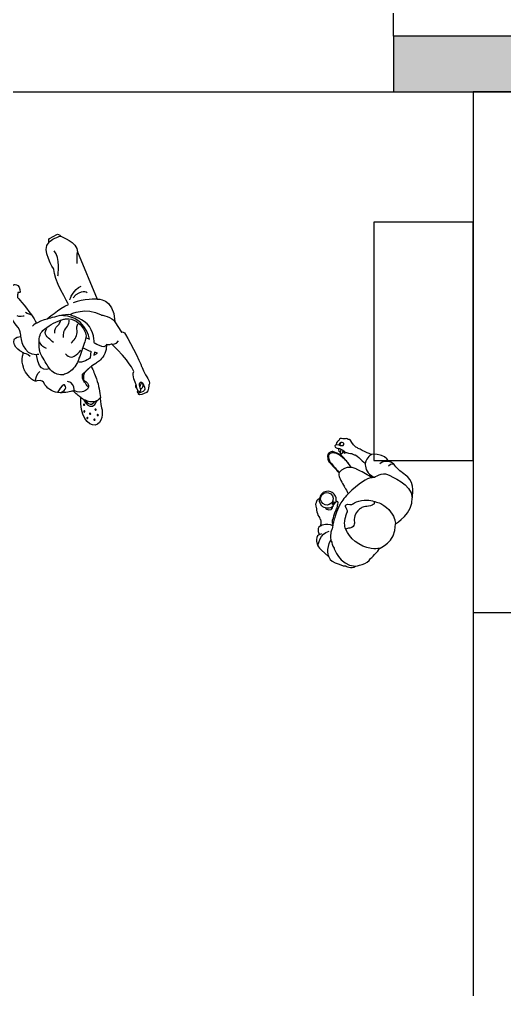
# Model space of a CAD drawing. Header units: millimetres. Extents: x 13722 to 114356, y -17117 to 61088.
# Drawn here: x 67890 to 70332, y 52646 to 57529 of the extents above; entities that cross this region are included whole.
import ezdxf

# ---------------------------------------------------------------- set-up
doc = ezdxf.new("R2010")
doc.units = ezdxf.units.MM
for name, color, linetype in [('01', 3, 'Continuous'), ('02', 250, 'Continuous'), ('03', 8, 'Continuous'), ('Toffu_Outline', 8, 'Continuous')]:
    doc.layers.add(name, color=color, linetype=linetype)

msp = doc.modelspace()

# ---------------------------------------------------------------- hatches: boundary and pattern name
at = {"layer": '01'}
h = msp.add_hatch(dxfattribs=at)
h.set_pattern_fill('ANGLE', color=256)
h.set_pattern_definition([(0, (-19358.1374, 55669.144), (0, 6.985), [5.08, -1.905]), (90, (-19358.1374, 55669.144), (-6.985, 4e-16), [5.08, -1.905])])
h.paths.add_polyline_path([(69773.8, 57445), (69773.8, 57165), (83214.7, 57165), (83214.7, 57445)])
at = {"layer": '01', "lineweight": -2, "true_color": 0x999b37}
h = msp.add_hatch(dxfattribs=at)
h.set_pattern_fill('AR-SAND', color=55, scale=5)
h.set_pattern_definition([(37.5, (-19358.14, 55669.14), (-8.00016, 244.7066), [0, -193.04, 0, -215.9, 0, -206.375]), (7.5, (-19358.14, 55669.14), (224.7616, 358.4126), [0, -104.14, 0, -173.99, 0, -66.675]), (327.5, (-19514.35, 55669.14), (395.4962, 0.7186), [0, -63.5, 0, -228.6, 0, -298.45]), (317.5, (-19514.35, 55669.14), (381.7782, 111.4647), [0, -31.75, 0, -149.86, 0, -171.45])])
h.paths.add_polyline_path([(70453.8, 46925), (70453.8, 44706.3), (72599.6, 43985), (76293.8, 43985), (76293.8, 46925)], flags=17)
h.paths.add_polyline_path([(70453.8, 56885), (70453.8, 54825), (72903.8, 54825), (72903.8, 56885)], flags=17)
h.paths.add_polyline_path([(79063.8, 48295), (79063.8, 46455), (81313.8, 46455), (81313.8, 48295)], flags=17)
h.paths.add_polyline_path([(66994.8, 54545, 0.409585), (64324.8, 57165), (62204.1, 57165), (62204.1, 41905), (62204.1, 40905), (83214.7, 40905), (83214.7, 57165), (77183.8, 57165), (77183.8, 54545), (78783.8, 54545), (78783.8, 52975), (81593.8, 52975), (81593.8, 48575), (81593.8, 46175), (81593.8, 41905), (72553.8, 41905), (64324.8, 44405), (64324.8, 47105), (64324.8, 49485), (66994.8, 49485)])

# ---------------------------------------------------------------- linework, layer by layer
at = {"layer": '01'}
for points in [[(69773.8, 57165), (83214.7, 57165), (83214.7, 57445), (69773.8, 57445)], [(70173.8, 54545), (73183.8, 54545), (73183.8, 57165), (70173.8, 57165)]]:
    msp.add_lwpolyline(points, close=True, dxfattribs=at)
at = {"layer": '02'}
msp.add_lwpolyline([(69673.8, 55309.7), (70173.8, 55309.7), (70173.8, 56509.7), (69673.8, 56509.7)], close=True, dxfattribs=at)
at = {"layer": '03'}
for p, q in [((69773.8, 57445), (69773.8, 58745)), ((64324.8, 57165), (70173.8, 57165)), ((70173.8, 54545), (70173.8, 47205))]:
    msp.add_line(p, q, dxfattribs=at)
at = {"layer": 'Toffu_Outline'}
for points in [[(68265.6, 55839.2), (68283, 55848.9), (68267.8, 55854.6), (68265.6, 55839.2)], [(68481.8, 55673.2), (68477.2, 55692.6)]]:
    msp.add_lwpolyline(points, dxfattribs=at)
for points, knots in [([(67951, 56041.7), (67959.8, 56028.9), (67968.4, 56015.3), (67976.3, 56001.3), (67976.3, 56001.3), (68016.8, 56022.4), (68029.5, 56022.2), (68029.5, 56022.2), (68087.2, 56072.1), (68136.9, 56095.2), (68136.9, 56095.2), (68061.4, 56226.4), (68063.8, 56271.2), (68063.8, 56271.2), (67997.1, 56371.5), (68039.6, 56408.9), (68039.6, 56408.9), (68033.9, 56419.1), (68042.3, 56427.2), (68042.3, 56427.2), (68078.7, 56447.6), (68078.7, 56447.6), (68078.7, 56447.6), (68093.7, 56449.4), (68098.7, 56437.7), (68098.7, 56437.7), (68180.5, 56408.2), (68183, 56359.9), (68183, 56359.9), (68281.4, 56120.9), (68281.4, 56120.9), (68281.4, 56120.9), (68362.3, 56133.3), (68371.3, 56007.7), (68371.3, 56007.7), (68404.8, 55954.6), (68404.8, 55954.6), (68404.8, 55954.6), (68409.6, 55959.6), (68418.6, 55951.7), (68427.7, 55943.8), (68503.3, 55797.4), (68505.1, 55783.1), (68505.1, 55783.1), (68522.3, 55743.5), (68536.5, 55722.2), (68550.7, 55700.9), (68541.7, 55690.2), (68541.7, 55690.2), (68541.7, 55690.2), (68542.1, 55657.8), (68529.2, 55651.1), (68516.3, 55644.5), (68494.6, 55635.2), (68490.9, 55641.8), (68490.9, 55641.8), (68489, 55643.9), (68491.5, 55647.6), (68491.5, 55647.6), (68479, 55649.4), (68486.8, 55661.4), (68486.8, 55661.4), (68481.8, 55673.2), (68481.8, 55673.2), (68481.8, 55673.2), (68473.4, 55675.3), (68476.4, 55685), (68476.4, 55685), (68477.7, 55689.1), (68477.2, 55692.6), (68477, 55693.6), (68476.8, 55694.5), (68476.3, 55695.3), (68474.2, 55699.1), (68454.3, 55738.7), (68466.3, 55757.6), (68466.3, 55757.6), (68442.2, 55815.2), (68354.7, 55895.4), (68354.7, 55895.4), (68333.4, 55888), (68327.8, 55892.9), (68328.3, 55884.8), (68328.1, 55872), (68323.4, 55857.5), (68314.3, 55828.9), (68293.7, 55811.7), (68284, 55803.8), (68275.5, 55797), (68277.3, 55800.1), (68253.3, 55783.3), (68253.3, 55783.3), (68253.3, 55783.2), (68253.3, 55783.2), (68253.3, 55783.2), (68253.2, 55783.2), (68253.2, 55783.2)], [0, 0, 0, 0, 1, 1, 1, 2, 2, 2, 3, 3, 3, 4, 4, 4, 5, 5, 5, 6, 6, 6, 7, 7, 7, 8, 8, 8, 9, 9, 9, 10, 10, 10, 11, 11, 11, 12, 12, 12, 13, 13, 13, 14, 14, 14, 15, 15, 15, 16, 16, 16, 17, 17, 17, 18, 18, 18, 19, 19, 19, 20, 20, 20, 21, 21, 21, 22, 22, 22, 23, 23, 23, 24, 24, 24, 25, 25, 25, 26, 26, 26, 27, 27, 27, 28, 28, 28, 29, 29, 29, 30, 30, 30, 31, 31, 31, 32, 32, 32, 32]), ([(68159.8, 55659), (68148.2, 55655.6), (68122.3, 55649.1), (68094.7, 55650.6), (68090.2, 55650.9), (68085.7, 55651.3), (68081.3, 55652), (68054.3, 55656.2), (68027.7, 55669.6), (68012.8, 55702.1), (68012.8, 55702.1), (68004.3, 55717.2), (67977.2, 55709.7), (67974.9, 55709.1), (67972.5, 55709), (67970, 55709.3), (67944.6, 55712.2), (67916.6, 55762.2), (67916.6, 55762.2), (67916.6, 55762.2), (67892.5, 55808.3), (67910.8, 55850.6), (67910.8, 55850.6), (67850.2, 55878.6), (67864.4, 55918.6), (67864.4, 55918.6), (67868.5, 55933.1), (67896, 55933.2), (67896, 55933.2), (67903.6, 55956.5), (67874.6, 55990), (67845.6, 56023.4), (67848.9, 56047), (67848.9, 56047), (67832, 56077.8), (67820.3, 56100.4), (67819.3, 56103.6), (67818.4, 56106.6), (67818.6, 56109.4), (67818.6, 56109.4), (67818.6, 56110.8), (67818.9, 56111.9), (67818.9, 56112.1), (67820.4, 56118.3), (67795, 56138.4), (67797.1, 56151.7), (67797.4, 56153.4), (67798.2, 56155.8), (67801.1, 56158.5), (67801.6, 56160.1), (67802.6, 56162.6), (67804.7, 56164.9), (67808.4, 56169.2), (67813.1, 56170.4), (67814.8, 56170.8), (67816.8, 56173.7), (67818.9, 56175.4), (67820.4, 56176.5), (67824.9, 56179.7), (67827.8, 56178.9), (67835.4, 56182.4), (67839.6, 56184.3), (67838.8, 56184.5), (67842.6, 56186.1), (67848.7, 56188.7), (67850, 56187.7), (67855.6, 56190), (67861.3, 56192.4), (67861.4, 56193.8), (67865.4, 56194.7), (67865.4, 56194.7), (67870.4, 56195.8), (67876.3, 56194), (67885.1, 56191.4), (67893, 56176.7), (67894.3, 56157.1), (67893.7, 56156.4), (67892.9, 56155.6), (67891.8, 56155), (67887.5, 56152.7), (67882.7, 56155), (67882, 56155.3), (67881.5, 56146.9), (67881, 56138.4), (67880.5, 56129.9), (67880.5, 56129.9), (67916.8, 56091.5), (67950.9, 56041.7)], [0, 0, 0, 0, 1, 1, 1, 2, 2, 2, 3, 3, 3, 4, 4, 4, 5, 5, 5, 6, 6, 6, 7, 7, 7, 8, 8, 8, 9, 9, 9, 10, 10, 10, 11, 11, 11, 12, 12, 12, 13, 13, 13, 14, 14, 14, 15, 15, 15, 16, 16, 16, 17, 17, 17, 18, 18, 18, 19, 19, 19, 20, 20, 20, 21, 21, 21, 22, 22, 22, 23, 23, 23, 24, 24, 24, 25, 25, 25, 26, 26, 26, 27, 27, 27, 28, 28, 28, 29, 29, 29, 29]), ([(68327.8, 55892.9), (68327.8, 55892.9), (68320.4, 55876.4), (68304.9, 55882.6), (68289.4, 55888.9), (68267.3, 55900.6), (68267.3, 55900.6), (68267.3, 55900.6), (68267.9, 55963.2), (68230.7, 55996.9), (68193.6, 56030.6), (68156.1, 56037.2), (68156.1, 56037.2), (68156.1, 56037.2), (68146.3, 56044.4), (68146.3, 56044.4), (68146.3, 56044.4), (68225, 56085.9), (68301.2, 56042.1), (68301.2, 56042.1), (68359.4, 56031.2), (68371.3, 56007.7)], [0, 0, 0, 0, 1, 1, 1, 2, 2, 2, 3, 3, 3, 4, 4, 4, 5, 5, 5, 6, 6, 6, 7, 7, 7, 7]), ([(67951, 56041.7), (67951, 56041.7), (67951, 56041.7), (67950.9, 56041.7), (67949.7, 56042), (67929.7, 56046.4), (67920.9, 56054.8)], [0, 0, 0, 0, 1, 1, 1, 2, 2, 2, 2]), ([(68098.1, 56015.7), (68065, 56004.6), (68034.2, 55986.5), (68008.6, 55962.8), (68005.5, 55960), (68002.4, 55957), (68000.1, 55953.6), (67997.2, 55949.3), (67995.4, 55944.4), (67993.9, 55939.5), (67987.5, 55916.9), (67988.6, 55892.9), (67991.4, 55869.6), (67992.1, 55863.4), (67993, 55857.1), (67995.1, 55851.1), (67995.4, 55850.2), (67995.8, 55849.2), (67996.2, 55848.3), (67998.2, 55843.3), (68001, 55838.7), (68003.7, 55834.1), (68010.9, 55821.8), (68018.2, 55809.6), (68025.4, 55797.3), (68030.4, 55788.9), (68035.6, 55780.2), (68041.6, 55772.4), (68048.7, 55763), (68057, 55754.9), (68067.3, 55749.5), (68075.4, 55745.3), (68086, 55741.4), (68096.3, 55740.2), (68101.9, 55739.6), (68107.5, 55739.8), (68112.4, 55741.3), (68116, 55742.4), (68119.5, 55743.6), (68123, 55745.1), (68147.2, 55755.2), (68167.8, 55774.1), (68179.6, 55797.6), (68181.3, 55801), (68182.8, 55804.4), (68184.2, 55807.9), (68186.3, 55813.1), (68188.2, 55818.3), (68190.1, 55823.6), (68194.8, 55836.9), (68199.5, 55850.1), (68204.2, 55863.4), (68206, 55868.4), (68207.8, 55873.4), (68209.5, 55878.4), (68211.9, 55885.2), (68214.3, 55892), (68216.7, 55898.7), (68220.2, 55908.6), (68223.7, 55918.8), (68225, 55929.1), (68225.5, 55933.9), (68225.5, 55938.9), (68224.8, 55943.8), (68223.3, 55954.2), (68218.3, 55963.8), (68212.6, 55972.6), (68203, 55987.4), (68190.9, 56000.8), (68176, 56010.2), (68161.1, 56019.6), (68143.2, 56024.7), (68125.7, 56022.7), (68120, 56022), (68114.4, 56020.6), (68108.9, 56019.1), (68105.3, 56018), (68101.7, 56016.9), (68098.1, 56015.7)], [0, 0, 0, 0, 1, 1, 1, 2, 2, 2, 3, 3, 3, 4, 4, 4, 5, 5, 5, 6, 6, 6, 7, 7, 7, 8, 8, 8, 9, 9, 9, 10, 10, 10, 11, 11, 11, 12, 12, 12, 13, 13, 13, 14, 14, 14, 15, 15, 15, 16, 16, 16, 17, 17, 17, 18, 18, 18, 19, 19, 19, 20, 20, 20, 21, 21, 21, 22, 22, 22, 23, 23, 23, 24, 24, 24, 25, 25, 25, 26, 26, 26, 26]), ([(68029.5, 56022.2), (68029.5, 56022.2), (68059.6, 56031.7), (68089.9, 56038.5), (68112.8, 56043.7), (68135.8, 56047.4), (68146.3, 56044.4)], [0, 0, 0, 0, 1, 1, 1, 2, 2, 2, 2]), ([(68069.1, 55950.9), (68069.2, 55950.3), (68068.3, 55950.9), (68068.3, 55951.5), (68068.4, 55959.3), (68068.6, 55967.3), (68072, 55974.4), (68076.1, 55982.8), (68084.3, 55988.5), (68089.6, 55996.2), (68093.7, 56002.1), (68096, 56008.9), (68098.1, 56015.7), (68098.2, 56015.9), (68098.2, 56016.2), (68098.3, 56016.5)], [0, 0, 0, 0, 1, 1, 1, 2, 2, 2, 3, 3, 3, 4, 4, 4, 5, 5, 5, 5]), ([(68225, 55929.1), (68225, 55929.1), (68242.9, 55920.8), (68242.9, 55920.8), (68242.9, 55920.8), (68219.7, 56049.1), (68089.9, 56038.5)], [0, 0, 0, 0, 1, 1, 1, 2, 2, 2, 2]), ([(68112.5, 55929.2), (68112.1, 55938.4), (68111.7, 55947.9), (68114.5, 55956.7), (68117.8, 55967.2), (68125.3, 55975.8), (68131.4, 55984.9), (68137.6, 55994.1), (68142.7, 56005.1), (68140.3, 56015.9)], [0, 0, 0, 0, 1, 1, 1, 2, 2, 2, 3, 3, 3, 3]), ([(68061.7, 55902.6), (68054.2, 55911.1), (68044.4, 55917.2), (68036, 55924.8), (68027.6, 55932.5), (68020.3, 55942.7), (68020.6, 55954), (68020.8, 55961), (68023.9, 55967.6), (68027.7, 55973.5)], [0, 0, 0, 0, 1, 1, 1, 2, 2, 2, 3, 3, 3, 3]), ([(68150.1, 55899.5), (68165.3, 55914), (68179.2, 55932), (68180.5, 55952.9), (68181, 55960.5), (68179.8, 55968.1), (68179.6, 55975.7), (68179.4, 55983.3), (68180.3, 55991.2), (68184.5, 55997.6)], [0, 0, 0, 0, 1, 1, 1, 2, 2, 2, 3, 3, 3, 3]), ([(67896, 55933.2), (67896, 55933.2), (67906.4, 55838.2), (67975.6, 55843.3), (67979.7, 55843.6), (67983.9, 55844.3), (67988.4, 55845.3)], [0, 0, 0, 0, 1, 1, 1, 2, 2, 2, 2]), ([(68026.1, 55872.5), (68023.7, 55873.8), (68021.4, 55875), (68019.1, 55876.3), (68015.5, 55878.4), (68011.9, 55880.6), (68008.7, 55883.3), (68001.2, 55889.4), (67995.5, 55897.6), (67992.4, 55906.7)], [0, 0, 0, 0, 1, 1, 1, 2, 2, 2, 3, 3, 3, 3]), ([(68121.9, 55846.3), (68130.6, 55837.9), (68141, 55829), (68153, 55830.2), (68157.7, 55830.7), (68162.1, 55832.7), (68166.3, 55835), (68179.5, 55842.3), (68191.2, 55852.7), (68200, 55865)], [0, 0, 0, 0, 1, 1, 1, 2, 2, 2, 3, 3, 3, 3]), ([(68209.5, 55878.4), (68209.5, 55878.4), (68244, 55856.5), (68249.7, 55859.2), (68249.7, 55859.2), (68245.5, 55823.6), (68245.5, 55823.6), (68245.5, 55823.6), (68203.5, 55795.1), (68184.2, 55807.9)], [0, 0, 0, 0, 1, 1, 1, 2, 2, 2, 3, 3, 3, 3]), ([(68253.3, 55783.3), (68252.8, 55783), (68252.3, 55782.6), (68251.9, 55782.3), (68249, 55780.3), (68244.6, 55777.2), (68239.6, 55773), (68236.5, 55770.5), (68233.1, 55767.4), (68229.7, 55763.9), (68225.8, 55760), (68222, 55755.6), (68218.4, 55750.7), (68216.5, 55748), (68214.4, 55745.9), (68213.7, 55742.7), (68213, 55739.4), (68212.4, 55734.8), (68212.2, 55728.6), (68212, 55724.3), (68211.9, 55719.1), (68212, 55713), (68229.9, 55706.3), (68240.1, 55690.8), (68237.7, 55678.1), (68234.6, 55661.5), (68211.1, 55656.3), (68205.6, 55655.1), (68186.9, 55651.1), (68171.4, 55658.4), (68166.3, 55661.1), (68166.3, 55661.1), (68164, 55660.3), (68159.8, 55659)], [0, 0, 0, 0, 1, 1, 1, 2, 2, 2, 3, 3, 3, 4, 4, 4, 5, 5, 5, 6, 6, 6, 7, 7, 7, 8, 8, 8, 9, 9, 9, 10, 10, 10, 11, 11, 11, 11]), ([(68252.1, 55781.7), (68261.2, 55764), (68270.3, 55743.3), (68278.3, 55720), (68290.2, 55685.6), (68293.8, 55652.3), (68297.5, 55625.6), (68297.5, 55625.6), (68296.1, 55595.1), (68303.8, 55574.2), (68311.5, 55553.3), (68308.5, 55493.2), (68271.6, 55487.5), (68234.7, 55481.8), (68194.2, 55537.8), (68199.1, 55626.1), (68193.2, 55630.7), (68187.2, 55635.7), (68181.1, 55640.9), (68173.9, 55647.2), (68167.2, 55653.3), (68160.8, 55659.3)], [0, 0, 0, 0, 1, 1, 1, 2, 2, 2, 3, 3, 3, 4, 4, 4, 5, 5, 5, 6, 6, 6, 7, 7, 7, 7]), ([(68237.7, 55678.1), (68229.6, 55688.7), (68223, 55697.5), (68218.3, 55703.8), (68214.5, 55708.9), (68213.3, 55710.5), (68212, 55713), (68210.2, 55716.4), (68208.9, 55719.9), (68208.2, 55723.3), (68206.3, 55731), (68206.8, 55738.4), (68207.7, 55743.9), (68215, 55750.6), (68222.4, 55757.2), (68229.7, 55763.9), (68233, 55767), (68236.3, 55770), (68239.6, 55773), (68239.8, 55773.2), (68240.1, 55773.4), (68240.2, 55773.6)], [0, 0, 0, 0, 1, 1, 1, 2, 2, 2, 3, 3, 3, 4, 4, 4, 5, 5, 5, 6, 6, 6, 7, 7, 7, 7]), ([(68094.7, 55650.6), (68094.7, 55650.6), (68141.4, 55667.6), (68116.4, 55690.9), (68116.4, 55690.9), (68100.6, 55689.9), (68081.3, 55652)], [0, 0, 0, 0, 1, 1, 1, 2, 2, 2, 2]), ([(68166.3, 55661.1), (68166.3, 55661.1), (68166.4, 55663.5), (68166, 55667.2), (68164.8, 55679.2), (68159.2, 55704.9), (68132.9, 55706.5)], [0, 0, 0, 0, 1, 1, 1, 2, 2, 2, 2]), ([(68486.8, 55661.4), (68486.8, 55661.4), (68496.7, 55645.3), (68501.9, 55665.1), (68501.9, 55665.1), (68501.2, 55666.9), (68500.3, 55669.6), (68499.2, 55672.8), (68497.7, 55677.5), (68496.6, 55682.3), (68494.5, 55691.4), (68493.8, 55701.2), (68499.1, 55703.6), (68500.7, 55704.3), (68502.5, 55704.1), (68504.2, 55703.1), (68506.6, 55701.8), (68509.1, 55699.2), (68511.4, 55695.8), (68518.2, 55685.7), (68523.2, 55669), (68519.3, 55662.8), (68514, 55654.3), (68494.8, 55651.6), (68491.5, 55647.6)], [0, 0, 0, 0, 1, 1, 1, 2, 2, 2, 3, 3, 3, 4, 4, 4, 5, 5, 5, 6, 6, 6, 7, 7, 7, 8, 8, 8, 8]), ([(68496.6, 55682.3), (68498.2, 55684.1), (68500.4, 55687), (68502, 55691.1), (68504, 55696), (68504.3, 55700.5), (68504.2, 55703.1)], [0, 0, 0, 0, 1, 1, 1, 2, 2, 2, 2]), ([(68500.3, 55669.6), (68501.5, 55670.1), (68503, 55670.9), (68504.8, 55672), (68507.7, 55673.8), (68509.7, 55675.8), (68510.2, 55676.4), (68513.4, 55679.9), (68513.8, 55687.6), (68511.4, 55695.8)], [0, 0, 0, 0, 1, 1, 1, 2, 2, 2, 3, 3, 3, 3]), ([(68199.1, 55626.1), (68199.1, 55626.1), (68203.3, 55623.1), (68210, 55619.4), (68213.2, 55617.7), (68217, 55615.8), (68221.2, 55613.9)], [0, 0, 0, 0, 1, 1, 1, 2, 2, 2, 2]), ([(68210, 55619.4), (68210, 55619.4), (68210, 55619.4), (68210, 55619.4), (68210.9, 55617.6), (68249.7, 55540.8), (68282.1, 55612), (68282.1, 55612.1), (68282.1, 55612.1), (68282.1, 55612.1)], [0, 0, 0, 0, 1, 1, 1, 2, 2, 2, 3, 3, 3, 3]), ([(68269.4, 55607.1), (68273.7, 55608.1), (68278, 55609.7), (68282.1, 55612), (68287.6, 55615.2), (68292.8, 55619.6), (68297.5, 55625.6)], [0, 0, 0, 0, 1, 1, 1, 2, 2, 2, 2]), ([(68214.4, 55592.6), (68215.8, 55593.4), (68217.7, 55592.9), (68218.5, 55591.5), (68219.3, 55590), (68218.8, 55588.2), (68217.3, 55587.4), (68215.9, 55586.6), (68214, 55587.1), (68213.2, 55588.5), (68212.4, 55590), (68212.9, 55591.8), (68214.4, 55592.6)], [0, 0, 0, 0, 1, 1, 1, 2, 2, 2, 3, 3, 3, 4, 4, 4, 4]), ([(68221.2, 55613.9), (68221.2, 55613.9), (68221.2, 55613.9), (68221.2, 55613.9), (68222.2, 55612.4), (68249.5, 55572.3), (68269.3, 55607.1), (68269.3, 55607.1), (68269.4, 55607.1), (68269.4, 55607.1)], [0, 0, 0, 0, 1, 1, 1, 2, 2, 2, 3, 3, 3, 3]), ([(68215.8, 55558.8), (68217.2, 55559.7), (68219.1, 55559.1), (68219.9, 55557.7), (68220.7, 55556.2), (68220.2, 55554.4), (68218.7, 55553.6), (68217.3, 55552.8), (68215.4, 55553.3), (68214.6, 55554.8), (68213.8, 55556.2), (68214.3, 55558), (68215.8, 55558.8)], [0, 0, 0, 0, 1, 1, 1, 2, 2, 2, 3, 3, 3, 4, 4, 4, 4]), ([(68230.5, 55526.4), (68231.9, 55527.2), (68233.7, 55526.7), (68234.5, 55525.2), (68235.4, 55523.8), (68234.8, 55522), (68233.4, 55521.2), (68231.9, 55520.4), (68230.1, 55520.9), (68229.3, 55522.3), (68228.5, 55523.8), (68229, 55525.6), (68230.5, 55526.4)], [0, 0, 0, 0, 1, 1, 1, 2, 2, 2, 3, 3, 3, 4, 4, 4, 4]), ([(68244.6, 55547.8), (68246, 55548.6), (68247.8, 55548.1), (68248.6, 55546.7), (68249.5, 55545.2), (68248.9, 55543.4), (68247.5, 55542.6), (68246, 55541.8), (68244.2, 55542.3), (68243.4, 55543.7), (68242.6, 55545.2), (68243.1, 55547), (68244.6, 55547.8)], [0, 0, 0, 0, 1, 1, 1, 2, 2, 2, 3, 3, 3, 4, 4, 4, 4]), ([(68272, 55567.8), (68273.4, 55568.6), (68275.2, 55568.1), (68276.1, 55566.7), (68276.9, 55565.2), (68276.3, 55563.4), (68274.9, 55562.6), (68273.4, 55561.8), (68271.6, 55562.3), (68270.8, 55563.8), (68270, 55565.2), (68270.5, 55567), (68272, 55567.8)], [0, 0, 0, 0, 1, 1, 1, 2, 2, 2, 3, 3, 3, 4, 4, 4, 4]), ([(68283.1, 55540.5), (68284.6, 55541.3), (68286.4, 55540.8), (68287.2, 55539.4), (68288, 55537.9), (68287.5, 55536.1), (68286.1, 55535.3), (68284.6, 55534.5), (68282.8, 55535), (68282, 55536.5), (68281.2, 55537.9), (68281.7, 55539.7), (68283.1, 55540.5)], [0, 0, 0, 0, 1, 1, 1, 2, 2, 2, 3, 3, 3, 4, 4, 4, 4]), ([(68266.4, 55518.2), (68267.9, 55519), (68269.7, 55518.5), (68270.5, 55517), (68271.3, 55515.6), (68270.8, 55513.8), (68269.4, 55513), (68267.9, 55512.2), (68266.1, 55512.7), (68265.3, 55514.1), (68264.5, 55515.6), (68265, 55517.4), (68266.4, 55518.2)], [0, 0, 0, 0, 1, 1, 1, 2, 2, 2, 3, 3, 3, 4, 4, 4, 4]), ([(69485.3, 55389.3), (69485.3, 55389.3), (69480.1, 55388.5), (69478.4, 55382.7), (69476.7, 55377), (69483.3, 55374.5), (69483.3, 55374.5)], [36, 36, 36, 36, 37, 37, 37, 38, 38, 38, 38]), ([(69523.6, 55357.8), (69523.6, 55357.8), (69520.3, 55348.4), (69525, 55347), (69529.6, 55345.6), (69531.8, 55350.3), (69531.8, 55350.3)], [46, 46, 46, 46, 47, 47, 47, 48, 48, 48, 48]), ([(69464.9, 55100.1), (69457.6, 55088.2), (69443, 55082.1), (69428.9, 55086.2), (69412.1, 55091.2), (69402.5, 55108.8), (69407.5, 55125.5), (69408.9, 55130.2), (69411.3, 55134.4), (69414.4, 55137.8)], [0, 0, 0, 0, 1, 1, 1, 2, 2, 2, 3, 3, 3, 3]), ([(69414.4, 55137.8), (69422.2, 55146.6), (69434.7, 55150.5), (69446.8, 55147), (69463.6, 55142), (69473.2, 55124.4), (69468.2, 55107.6), (69467.4, 55104.9), (69466.3, 55102.4), (69464.9, 55100.1)], [3, 3, 3, 3, 4, 4, 4, 5, 5, 5, 6, 6, 6, 6]), ([(69384.9, 55069.1), (69384.4, 55044), (69400.2, 55021.8), (69405.3, 55012.4), (69410.5, 55002.9), (69404.3, 54979.4), (69404.3, 54979.4)], [9, 9, 9, 9, 10, 10, 10, 11, 11, 11, 11]), ([(69464.7, 54965.3), (69464.7, 54965.3), (69461.4, 54961.2), (69459.1, 54953.4), (69458.9, 54952.6), (69458.6, 54951.8), (69458.4, 54950.9)], [2, 2, 2, 2, 3, 3, 3, 4, 4, 4, 4]), ([(69447.7, 54824.5), (69447.7, 54824.5), (69456.9, 54800.9), (69479, 54794.4), (69501, 54787.9), (69515, 54777), (69532.7, 54778.6)], [15, 15, 15, 15, 16, 16, 16, 17, 17, 17, 17])]:
    msp.add_open_spline(points, degree=3, knots=knots, dxfattribs=at)
for points in [[(68039.6, 56408.9), (68039.6, 56408.9), (68071.8, 56436.1), (68098.7, 56437.7)], [(68084.1, 56239), (68084.1, 56239), (68097.9, 56331.9), (68064.3, 56364.7)], [(68181.3, 56300.2), (68181.3, 56300.2), (68177.6, 56347.8), (68183, 56359.9)], [(68143.6, 56118.1), (68143.6, 56118.1), (68161.4, 56172.2), (68201.5, 56186.3)], [(68231.9, 56152.9), (68231.9, 56152.9), (68200.7, 56176.6), (68160.2, 56127.3)], [(68281.4, 56120.9), (68281.4, 56120.9), (68212.8, 56124.9), (68160.5, 56102.3)], [(67914.1, 56036.1), (67914.1, 56036.1), (67884.7, 56030), (67878.6, 56037.6)], [(67976.3, 56001.3), (67976.3, 56001.3), (67964.8, 55996), (67955.4, 55984.7)], [(68354.7, 55895.4), (68354.7, 55895.4), (68380.1, 55892.6), (68388.2, 55910.8)], [(67910.8, 55850.6), (67910.8, 55850.6), (67931.5, 55847.6), (67944.7, 55834.4)], [(68041.6, 55772.4), (68041.6, 55772.4), (67988.3, 55740.2), (67975.8, 55840.9)], [(67970, 55709.3), (67970, 55709.3), (67977, 55751.9), (67993.7, 55757.9)], [(68221.2, 55613.9), (68234.7, 55608.1), (68252.5, 55603.2), (68269.3, 55607.1)], [(69509.1, 55420.3), (69509.1, 55420.3), (69501.3, 55423.1), (69499.4, 55412.5)], [(69483.3, 55374.5), (69483.3, 55374.5), (69495.7, 55368.8), (69498.4, 55369.3)], [(69499.4, 55412.5), (69499.4, 55412.5), (69483.7, 55400.7), (69485.3, 55389.3)], [(69485.3, 55389.3), (69485.3, 55389.3), (69489.3, 55391.2), (69498.2, 55387.9)], [(69507.3, 55399.2), (69505, 55398.7), (69498.8, 55389.8), (69498.2, 55387.9)], [(69498.2, 55387.9), (69500, 55387.3), (69501.9, 55386.4), (69504.1, 55385.3)], [(69504.1, 55385.3), (69504.1, 55385.3), (69504.2, 55394.6), (69508.3, 55399.5)], [(69504.1, 55385.3), (69504.1, 55385.3), (69521.9, 55381.4), (69523.3, 55389.2)], [(69508.3, 55399.5), (69507.9, 55399.4), (69507.5, 55399.3), (69507.3, 55399.2)], [(69515.5, 55401), (69515.5, 55401), (69510.9, 55400.1), (69508.3, 55399.5)], [(69529.7, 55418.7), (69524.1, 55415.7), (69509.1, 55420.3), (69509.1, 55420.3)], [(69523.3, 55389.2), (69524.7, 55396.9), (69515.5, 55401), (69515.5, 55401)], [(69547.2, 55414.6), (69547.2, 55414.6), (69535.3, 55421.7), (69529.7, 55418.7)], [(69557.9, 55408.3), (69555.2, 55416.9), (69547.2, 55414.6), (69547.2, 55414.6)], [(69583.3, 55375.8), (69583.3, 55375.8), (69560.6, 55399.7), (69557.9, 55408.3)], [(69591.9, 55373.3), (69591.9, 55373.3), (69586.2, 55376.8), (69583.3, 55375.8)], [(69446.6, 55344.7), (69441, 55338.4), (69440.8, 55329), (69441.9, 55320.6)], [(69450.2, 55341.7), (69443.5, 55334.3), (69446.2, 55322.1), (69447.3, 55317.3)], [(69454.6, 55350.5), (69451.7, 55348.8), (69448.8, 55347.1), (69446.6, 55344.7)], [(69468.9, 55347.5), (69464.2, 55347.6), (69455.6, 55347.6), (69450.2, 55341.7)], [(69464.1, 55354.2), (69460.6, 55354.1), (69457.5, 55352.3), (69454.6, 55350.5)], [(69470.9, 55352.8), (69468.7, 55353.6), (69466.4, 55354.3), (69464.1, 55354.2)], [(69515.4, 55325.4), (69491.5, 55345), (69477.5, 55347.4), (69468.9, 55347.5)], [(69489, 55346.4), (69483, 55348.7), (69477, 55350.9), (69470.9, 55352.8)], [(69504.1, 55339.4), (69499.3, 55342.3), (69494.2, 55344.4), (69489, 55346.4)], [(69498.4, 55369.3), (69498.4, 55369.3), (69493.8, 55355.5), (69500.3, 55354)], [(69508.5, 55365), (69507, 55366.9), (69500.5, 55369.1), (69498.4, 55369.3)], [(69500.3, 55354), (69500.3, 55354), (69505, 55352.1), (69506.7, 55355.8)], [(69506.7, 55355.8), (69506.7, 55355.8), (69502.7, 55347.5), (69507.3, 55344.6)], [(69505.8, 55338.3), (69505.3, 55338.7), (69504.7, 55339.1), (69504.1, 55339.4)], [(69524.3, 55321), (69518.7, 55327.3), (69512.9, 55333.7), (69505.8, 55338.3)], [(69506.7, 55355.8), (69506.7, 55355.8), (69509.5, 55359.3), (69509.3, 55364.3)], [(69507.3, 55344.6), (69507.8, 55344.2), (69508.4, 55344), (69509.1, 55343.8)], [(69509.3, 55364.3), (69508.9, 55364.6), (69508.7, 55364.8), (69508.5, 55365)], [(69509.1, 55343.8), (69516.3, 55342), (69517.5, 55350.5), (69517.5, 55350.5)], [(69520, 55358.9), (69520, 55358.9), (69512.1, 55362.2), (69509.3, 55364.3)], [(69556, 55280.7), (69541.5, 55302), (69526.3, 55316.4), (69515.4, 55325.4)], [(69517.5, 55350.5), (69517.5, 55350.5), (69520, 55358.9), (69520, 55358.9)], [(69520, 55358.9), (69520, 55358.9), (69523.6, 55357.8), (69523.6, 55357.8)], [(69531.8, 55350.3), (69531.8, 55350.3), (69525.9, 55357.1), (69523.6, 55357.8)], [(69531.8, 55350.3), (69531.8, 55350.3), (69559.6, 55342.8), (69563.1, 55344.2)], [(69563.1, 55344.2), (69563.1, 55344.2), (69574.1, 55336.7), (69579.4, 55337.2)], [(69579.4, 55337.2), (69584.8, 55337.7), (69630.2, 55294.1), (69630.2, 55294.1)], [(69660.8, 55339.2), (69660.8, 55339.2), (69596.3, 55367.8), (69591.9, 55373.3)], [(69660.8, 55339.2), (69660.8, 55339.2), (69640.9, 55327.7), (69630.2, 55294.1)], [(69712.2, 55335), (69712.2, 55335), (69672.3, 55344.6), (69660.8, 55339.2)], [(69749.5, 55304.2), (69749.5, 55304.2), (69737.3, 55329.7), (69712.2, 55335)], [(69441.9, 55320.6), (69442.4, 55317.3), (69443, 55314), (69444.2, 55310.9)], [(69444.2, 55310.9), (69445.3, 55308.1), (69446.9, 55305), (69449.7, 55301.5)], [(69447.3, 55317.3), (69450.4, 55303.3), (69458.1, 55296.3), (69478.8, 55272.8)], [(69449.7, 55301.5), (69454.5, 55295.4), (69473.4, 55275.1), (69499.8, 55248.1)], [(69540, 55302.6), (69535, 55308.8), (69529.7, 55314.9), (69524.3, 55321)], [(69556, 55280.7), (69551, 55288.3), (69545.8, 55295.4), (69540, 55302.6)], [(69560.3, 55274.1), (69558.8, 55276.4), (69557.4, 55278.6), (69556, 55280.7)], [(69630.2, 55294.1), (69630.2, 55294.1), (69631.5, 55254.3), (69651.7, 55240.9)], [(69749.5, 55304.2), (69749.5, 55304.2), (69714.6, 55307.6), (69704.1, 55293.3)], [(69777, 55289.3), (69777, 55289.3), (69762.4, 55297.7), (69747.6, 55280.5)], [(69777, 55289.3), (69777, 55289.3), (69764.5, 55301.8), (69749.5, 55304.2)], [(69817.7, 55247.1), (69817.7, 55247.1), (69779.3, 55277.7), (69777, 55289.3)], [(69478.8, 55272.8), (69487.7, 55262.5), (69495, 55253.9), (69499.8, 55248.1)], [(69499.8, 55248.1), (69499, 55245.4), (69498.2, 55241.1), (69498.4, 55236)], [(69498.4, 55236), (69498.8, 55229.8), (69500.6, 55225.3), (69501.6, 55223.2)], [(69511.7, 55260.9), (69506.5, 55256.7), (69502.7, 55252.2), (69499.8, 55248.1)], [(69560.3, 55274.1), (69552.9, 55274.8), (69530.5, 55275.8), (69511.7, 55260.9)], [(69579.9, 55269.2), (69573.5, 55271.3), (69567, 55273.4), (69560.3, 55274.1)], [(69587.7, 55265.5), (69586.5, 55266.2), (69583.9, 55267.9), (69579.9, 55269.2)], [(69659.8, 55226), (69633.4, 55244.7), (69615.4, 55250.8), (69587.7, 55265.5)], [(69651.7, 55240.9), (69671.8, 55227.5), (69675.1, 55225), (69675.1, 55225)], [(69675.1, 55225), (69675.1, 55225), (69720.8, 55250.9), (69742.5, 55239.6)], [(69742.5, 55239.6), (69764.2, 55228.3), (69861.4, 55191.5), (69867.9, 55122.1)], [(69843.5, 55228), (69843.5, 55228), (69827.7, 55242), (69817.7, 55247.1)], [(69867.9, 55122.1), (69867.9, 55122.1), (69882, 55195.8), (69843.5, 55228)], [(69501.6, 55223.2), (69508.8, 55206.2), (69526.9, 55175.9), (69528.5, 55173.3)], [(69656.5, 55221.9), (69649.8, 55223.3), (69593.4, 55193), (69544.7, 55141.3)], [(69665.8, 55221.6), (69663.2, 55221.2), (69660, 55221.2), (69656.5, 55221.9)], [(69665.8, 55221.6), (69664.6, 55222.5), (69662.5, 55224.1), (69659.8, 55226)], [(69675.1, 55225), (69675.1, 55225), (69671.6, 55222.5), (69665.8, 55221.6)], [(69410.7, 55140.1), (69405, 55133.7), (69401.5, 55125.7), (69400.3, 55117.4)], [(69422.7, 55149.5), (69418, 55147), (69414, 55143.8), (69410.7, 55140.1)], [(69475.3, 55139.5), (69462.4, 55154.6), (69440.2, 55158.8), (69422.7, 55149.5)], [(69484, 55100.7), (69486.9, 55113.2), (69484.5, 55128.6), (69475.3, 55139.5)], [(69544.7, 55141.3), (69521.8, 55119.6), (69508.9, 55099), (69501.4, 55084.2)], [(69528.5, 55173.3), (69532.9, 55165.9), (69538.8, 55155.2), (69544.7, 55141.3)], [(69384.3, 55096.1), (69377, 55090), (69384.9, 55069.1), (69384.9, 55069.1)], [(69385.4, 55102.6), (69384.7, 55099), (69384.3, 55096.1), (69384.3, 55096.1)], [(69399.6, 55117.2), (69392.6, 55115.3), (69387.1, 55109.7), (69385.4, 55102.6)], [(69407.2, 55087.7), (69401.1, 55096.8), (69398.9, 55107.3), (69400.2, 55117.4)], [(69400.2, 55117.4), (69400.2, 55117.4), (69399.6, 55117.2), (69399.6, 55117.2)], [(69400.3, 55117.4), (69400.3, 55117.4), (69400.2, 55117.4), (69400.2, 55117.4)], [(69400.2, 55117.4), (69400.2, 55117.4), (69400.3, 55117.4), (69400.3, 55117.4)], [(69430.7, 55070.5), (69421.4, 55073.2), (69413, 55079.1), (69407.2, 55087.7)], [(69466.2, 55087.2), (69464.8, 55087.9), (69465.3, 55091.8), (69467.2, 55095.9)], [(69470, 55089.6), (69468.6, 55087.7), (69467.1, 55086.8), (69466.2, 55087.2)], [(69467.2, 55095.9), (69467.6, 55096.6), (69468, 55097.3), (69468.4, 55097.9)], [(69468, 55077.1), (69468, 55080.5), (69469.9, 55084.3), (69472.3, 55087.8)], [(69468.4, 55097.9), (69470.2, 55100.8), (69472.2, 55102.6), (69473.4, 55102)], [(69472.3, 55093.4), (69471.6, 55091.9), (69470.8, 55090.6), (69470, 55089.6)], [(69473.4, 55102), (69474.8, 55101.4), (69474.3, 55097.5), (69472.3, 55093.4)], [(69472.3, 55087.8), (69476.2, 55093.5), (69481.6, 55098.5), (69484, 55100.7)], [(69501.4, 55084.2), (69486.7, 55055.6), (69475, 55015.5), (69475, 55015.5)], [(69484, 55100.7), (69484.8, 55101.3), (69485.3, 55101.7), (69485.3, 55101.7)], [(69493.8, 55096.3), (69495, 55106.1), (69485.3, 55101.7), (69485.3, 55101.7)], [(69491.1, 55077.9), (69490.7, 55082.5), (69492.6, 55086.4), (69493.8, 55096.3)], [(69532.2, 55075.5), (69530.7, 55080.1), (69532.3, 55083.6), (69532.3, 55083.6)], [(69532.3, 55083.6), (69533.8, 55086.7), (69537.2, 55087.8), (69539, 55088.4)], [(69539, 55088.4), (69542, 55089.3), (69543.3, 55088.7), (69553.2, 55087.9)], [(69553.2, 55087.9), (69559.2, 55087.4), (69561.3, 55087.4), (69563.9, 55088.3)], [(69563.9, 55088.3), (69566.7, 55089.3), (69568.4, 55090.7), (69569.5, 55091.6)], [(69569.5, 55091.6), (69569.5, 55091.6), (69571.3, 55094.1), (69586.3, 55100.6)], [(69586.3, 55100.6), (69621.2, 55115.6), (69656.7, 55108.8), (69676, 55103.7)], [(69657, 55081.4), (69642.1, 55077.2), (69636.5, 55079.6), (69624.1, 55076)], [(69675.3, 55091.9), (69674.2, 55089.8), (69671.4, 55085.4), (69657, 55081.4)], [(69675.9, 55103.5), (69676.6, 55100.7), (69677.3, 55096.2), (69675.3, 55091.9)], [(69676, 55103.7), (69678.4, 55103.1), (69680.6, 55102.5), (69682.4, 55102)], [(69682.4, 55102), (69690.1, 55099.8), (69698.5, 55097.5), (69709.2, 55092.2)], [(69709.2, 55092.2), (69752.4, 55070.9), (69774.9, 55030.5), (69779.3, 55011.5)], [(69783.9, 54990.8), (69783.9, 54990.8), (69873.4, 55044.1), (69867.9, 55122.1)], [(69466.6, 55076.1), (69455.6, 55068.7), (69442.4, 55067), (69430.7, 55070.5)], [(69430.7, 55070.5), (69430.7, 55070.5), (69441.3, 55055.7), (69459, 55063.2)], [(69459, 55063.2), (69459, 55063.2), (69468, 55066.6), (69468, 55077)], [(69468, 55077.1), (69467.6, 55076.7), (69467.1, 55076.4), (69466.6, 55076.1)], [(69468, 55077), (69468, 55077), (69468, 55077), (69468, 55077.1)], [(69470.7, 55021.4), (69470.5, 55027), (69486.6, 55066.7), (69486.6, 55066.7)], [(69486.6, 55066.7), (69486.6, 55066.7), (69491.5, 55073.3), (69491.1, 55077.9)], [(69533.4, 55073.1), (69533, 55073.7), (69532.6, 55074.4), (69532.2, 55075.5)], [(69533.3, 55030.9), (69533.9, 55033.8), (69534.9, 55037.2), (69536.4, 55040.8)], [(69541.6, 55056.1), (69538.5, 55064.1), (69533.4, 55073.1), (69533.4, 55073.1)], [(69536.4, 55040.8), (69538, 55044.9), (69539.9, 55048.4), (69541.6, 55051.1)], [(69542.1, 55052.7), (69542.3, 55054.3), (69541.8, 55055.6), (69541.6, 55056.1)], [(69541.6, 55051.1), (69541.8, 55051.4), (69542, 55052), (69542.1, 55052.7)], [(69607.1, 55068.3), (69601.6, 55064.6), (69586, 55053), (69579.1, 55031.5)], [(69624.1, 55076), (69616.4, 55073.7), (69610.6, 55070.5), (69607.1, 55068.3)], [(69404.3, 54979.4), (69404.3, 54979.4), (69431.2, 54999.4), (69467.7, 54981.7)], [(69467.9, 54988.6), (69464.6, 54998.5), (69465.2, 55005.4), (69466.6, 55010)], [(69466.6, 55010), (69467.6, 55013.3), (69470.7, 55021.3), (69470.7, 55021.4)], [(69467.9, 54988.6), (69468, 54987.3), (69468, 54984.8), (69467.7, 54981.7)], [(69475, 55015.5), (69475, 55015.5), (69472.3, 55005), (69467.9, 54988.6)], [(69533.1, 54962.8), (69529, 54972.9), (69526.9, 54982.7), (69527.2, 54991.7)], [(69527.2, 54991.7), (69527.6, 55010), (69533.3, 55030.9), (69533.3, 55030.9)], [(69575.7, 54988.5), (69573.6, 54980.9), (69566.8, 54972.1), (69557.6, 54969.7)], [(69579.1, 55031.5), (69574.6, 55017.8), (69575.6, 55005.9), (69576.6, 54999.3)], [(69576.6, 54999.3), (69576.9, 54996.9), (69577, 54993), (69575.7, 54988.5)], [(69702.6, 54867.2), (69702.6, 54867.2), (69783.5, 54893.9), (69783.9, 54990.8)], [(69779.3, 55011.5), (69779.7, 55009.6), (69783.9, 54990.8), (69783.9, 54990.8)], [(69400, 54937.4), (69371.2, 54919.3), (69392.5, 54882.3), (69392.5, 54882.3)], [(69404.3, 54979.4), (69382.6, 54964.2), (69400, 54937.4), (69400, 54937.4)], [(69392.5, 54882.3), (69392.5, 54882.3), (69403.6, 54944.3), (69448.6, 54953.3)], [(69400, 54937.4), (69400, 54937.4), (69407.1, 54940.9), (69412.6, 54942)], [(69456.9, 54938), (69456.9, 54938), (69454, 54922.1), (69456.9, 54909.7)], [(69458.4, 54950.9), (69457.6, 54947.2), (69457, 54942.9), (69456.9, 54938)], [(69467.7, 54981.7), (69467, 54973.3), (69464.7, 54965.3), (69464.7, 54965.3)], [(69541.5, 54967.9), (69537.7, 54966.4), (69534.8, 54964.4), (69533.1, 54962.8)], [(69661, 54866.4), (69601.2, 54874.2), (69550, 54920.6), (69533.1, 54962.8)], [(69557.6, 54969.7), (69551.5, 54968.1), (69548.7, 54970.6), (69541.5, 54967.9)], [(69447.7, 54824.5), (69447.7, 54824.5), (69432.8, 54861.1), (69456.9, 54909.7)], [(69456.9, 54909.7), (69458, 54905.1), (69459.9, 54901), (69463, 54898.3)], [(69463, 54898.3), (69463, 54898.3), (69462.5, 54881.1), (69474, 54868.3)], [(69392.5, 54882.3), (69392.5, 54882.3), (69394, 54869), (69409, 54860.4)], [(69409, 54860.4), (69409, 54860.4), (69447.7, 54824.5), (69447.7, 54824.5)], [(69474, 54868.3), (69474, 54868.3), (69497.3, 54784.7), (69581.2, 54776.8)], [(69656.7, 54815.6), (69656.7, 54815.6), (69698.8, 54854.2), (69702.6, 54867.2)], [(69702.6, 54867.2), (69693, 54865.6), (69678.4, 54864.2), (69661, 54866.4)], [(69581.2, 54776.8), (69581.2, 54776.8), (69647.4, 54789.1), (69656.7, 54815.6)], [(69532.7, 54778.6), (69532.7, 54778.6), (69559.3, 54762.9), (69581.2, 54776.8)]]:
    msp.add_open_spline(points, degree=3, dxfattribs=at)

doc.saveas('drawing.dxf')
